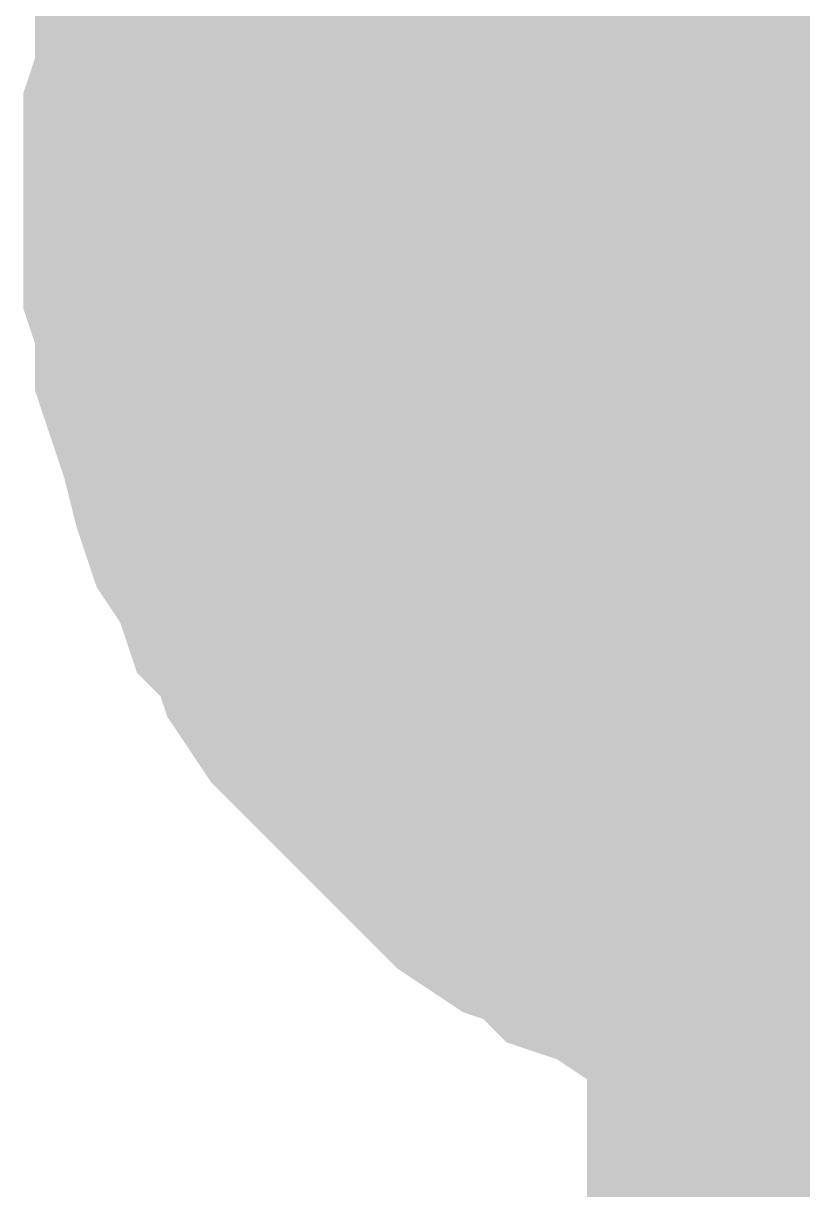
# Model space of a CAD drawing. Header units: inches. Extents: x 0 to 841, y 0 to 594.
# Drawn here: x 126.613 to 127.358, y 519.052 to 520.167 of the extents above; entities that cross this region are included whole.
import ezdxf

# ---------------------------------------------------------------- set-up
doc = ezdxf.new("R2010")
doc.units = ezdxf.units.IN
doc.layers.add('Sheet', color=255, linetype='Continuous')

msp = doc.modelspace()

# ---------------------------------------------------------------- linework, layer by layer
at = {"layer": 'Sheet'}
for points in [[(132.5235, 532.4956, 0.7493, 0.7493, 0), (127.5267, 532.4956, 0.7493, 0.7493, 0), (127.5267, 519.9971, 0.7493, 0.7493, 0)], [(126.7631, 519.9971, 0.2997, 0.2997, 0), (126.7631, 520.0307, 0.2997, 0.2997, 0), (126.7631, 520.0757, 0.2997, 0.2997, 0), (126.7743, 520.1093, 0.2997, 0.2997, 0), (126.7743, 520.1543, 0.2997, 0.2997, 0), (126.7856, 520.188, 0.2997, 0.2997, 0), (126.7968, 520.2216, 0.2997, 0.2997, 0), (126.808, 520.2553, 0.2997, 0.2997, 0), (126.8192, 520.289, 0.2997, 0.2997, 0), (126.8417, 520.3227, 0.2997, 0.2997, 0)], [(126.7631, 519.9971, 0.2997, 0.2997, 0), (126.7631, 520.0307, 0.2997, 0.2997, 0), (126.7631, 520.0757, 0.2997, 0.2997, 0), (126.7743, 520.1093, 0.2997, 0.2997, 0), (126.7743, 520.1543, 0.2997, 0.2997, 0), (126.7856, 520.188, 0.2997, 0.2997, 0), (126.7968, 520.2216, 0.2997, 0.2997, 0), (126.808, 520.2553, 0.2997, 0.2997, 0), (126.8192, 520.289, 0.2997, 0.2997, 0), (126.8417, 520.3227, 0.2997, 0.2997, 0)], [(126.7631, 519.9971, 0.2997, 0.2997, 0), (126.7631, 520.0307, 0.2997, 0.2997, 0), (126.7631, 520.0757, 0.2997, 0.2997, 0), (126.7743, 520.1093, 0.2997, 0.2997, 0), (126.7743, 520.1543, 0.2997, 0.2997, 0), (126.7856, 520.188, 0.2997, 0.2997, 0), (126.7968, 520.2216, 0.2997, 0.2997, 0), (126.808, 520.2553, 0.2997, 0.2997, 0), (126.8192, 520.289, 0.2997, 0.2997, 0), (126.8417, 520.3227, 0.2997, 0.2997, 0)], [(126.7631, 519.9971, 0.2997, 0.2997, 0), (126.7631, 520.0307, 0.2997, 0.2997, 0), (126.7631, 520.0757, 0.2997, 0.2997, 0), (126.7743, 520.1093, 0.2997, 0.2997, 0), (126.7743, 520.1543, 0.2997, 0.2997, 0), (126.7856, 520.188, 0.2997, 0.2997, 0), (126.7968, 520.2216, 0.2997, 0.2997, 0), (126.808, 520.2553, 0.2997, 0.2997, 0), (126.8192, 520.289, 0.2997, 0.2997, 0), (126.8417, 520.3227, 0.2997, 0.2997, 0)], [(127.0101, 519.9971, 0.2997, 0.2997, 0), (127.0101, 520.0195, 0.2997, 0.2997, 0), (127.0101, 520.0532, 0.2997, 0.2997, 0), (127.0214, 520.0757, 0.2997, 0.2997, 0), (127.0214, 520.0981, 0.2997, 0.2997, 0), (127.0214, 520.1206, 0.2997, 0.2997, 0), (127.0326, 520.143, 0.2997, 0.2997, 0), (127.0438, 520.1767, 0.2997, 0.2997, 0), (127.055, 520.1992, 0.2997, 0.2997, 0), (127.0663, 520.2216, 0.2997, 0.2997, 0), (127.0775, 520.2441, 0.2997, 0.2997, 0), (127.0887, 520.2553, 0.2997, 0.2997, 0), (127.1, 520.2778, 0.2997, 0.2997, 0), (127.1112, 520.3003, 0.2997, 0.2997, 0), (127.1337, 520.3227, 0.2997, 0.2997, 0)], [(127.0101, 519.9971, 0.2997, 0.2997, 0), (127.0101, 520.0195, 0.2997, 0.2997, 0), (127.0101, 520.0532, 0.2997, 0.2997, 0), (127.0214, 520.0757, 0.2997, 0.2997, 0), (127.0214, 520.0981, 0.2997, 0.2997, 0), (127.0214, 520.1206, 0.2997, 0.2997, 0), (127.0326, 520.143, 0.2997, 0.2997, 0), (127.0438, 520.1767, 0.2997, 0.2997, 0), (127.055, 520.1992, 0.2997, 0.2997, 0), (127.0663, 520.2216, 0.2997, 0.2997, 0), (127.0775, 520.2441, 0.2997, 0.2997, 0), (127.0887, 520.2553, 0.2997, 0.2997, 0), (127.1, 520.2778, 0.2997, 0.2997, 0), (127.1112, 520.3003, 0.2997, 0.2997, 0), (127.1337, 520.3227, 0.2997, 0.2997, 0)], [(127.0101, 519.9971, 0.2997, 0.2997, 0), (127.0101, 520.0195, 0.2997, 0.2997, 0), (127.0101, 520.0532, 0.2997, 0.2997, 0), (127.0214, 520.0757, 0.2997, 0.2997, 0), (127.0214, 520.0981, 0.2997, 0.2997, 0), (127.0214, 520.1206, 0.2997, 0.2997, 0), (127.0326, 520.143, 0.2997, 0.2997, 0), (127.0438, 520.1767, 0.2997, 0.2997, 0), (127.055, 520.1992, 0.2997, 0.2997, 0), (127.0663, 520.2216, 0.2997, 0.2997, 0), (127.0775, 520.2441, 0.2997, 0.2997, 0), (127.0887, 520.2553, 0.2997, 0.2997, 0), (127.1, 520.2778, 0.2997, 0.2997, 0), (127.1112, 520.3003, 0.2997, 0.2997, 0), (127.1337, 520.3227, 0.2997, 0.2997, 0)], [(132.5235, 519.9971, 0.7493, 0.7493, 0), (127.5267, 519.9971, 0.7493, 0.7493, 0)], [(127.5267, 519.9971, 0.7493, 0.7493, 0), (127.5267, 514.9999, 0.7493, 0.7493, 0)], [(126.7631, 519.9971, 0.0991, 0.0991, 0), (126.7631, 520.0307, 0.0991, 0.0991, 0), (126.7631, 520.0757, 0.0991, 0.0991, 0), (126.7743, 520.1093, 0.0991, 0.0991, 0), (126.7743, 520.1543, 0.0991, 0.0991, 0), (126.7856, 520.188, 0.0991, 0.0991, 0), (126.7968, 520.2216, 0.0991, 0.0991, 0)], [(126.7631, 519.9971, 0.0991, 0.0991, 0), (126.7631, 520.0307, 0.0991, 0.0991, 0), (126.7631, 520.0757, 0.0991, 0.0991, 0), (126.7743, 520.1093, 0.0991, 0.0991, 0), (126.7743, 520.1543, 0.0991, 0.0991, 0), (126.7856, 520.188, 0.0991, 0.0991, 0), (126.7968, 520.2216, 0.0991, 0.0991, 0)], [(126.7631, 519.9971, 0.0991, 0.0991, 0), (126.7631, 520.0307, 0.0991, 0.0991, 0), (126.7631, 520.0757, 0.0991, 0.0991, 0), (126.7743, 520.1093, 0.0991, 0.0991, 0), (126.7743, 520.1543, 0.0991, 0.0991, 0), (126.7856, 520.188, 0.0991, 0.0991, 0), (126.7968, 520.2216, 0.0991, 0.0991, 0)], [(126.7631, 519.9971, 0.0991, 0.0991, 0), (126.7631, 520.0307, 0.0991, 0.0991, 0), (126.7631, 520.0757, 0.0991, 0.0991, 0), (126.7743, 520.1093, 0.0991, 0.0991, 0), (126.7743, 520.1543, 0.0991, 0.0991, 0), (126.7856, 520.188, 0.0991, 0.0991, 0), (126.7968, 520.2216, 0.0991, 0.0991, 0)], [(127.0101, 519.9971, 0.0991, 0.0991, 0), (127.0101, 520.0195, 0.0991, 0.0991, 0), (127.0101, 520.0532, 0.0991, 0.0991, 0), (127.0214, 520.0757, 0.0991, 0.0991, 0), (127.0214, 520.0981, 0.0991, 0.0991, 0), (127.0214, 520.1206, 0.0991, 0.0991, 0), (127.0326, 520.143, 0.0991, 0.0991, 0), (127.0438, 520.1767, 0.0991, 0.0991, 0), (127.055, 520.1992, 0.0991, 0.0991, 0), (127.0663, 520.2216, 0.0991, 0.0991, 0)], [(127.0101, 519.9971, 0.0991, 0.0991, 0), (127.0101, 520.0195, 0.0991, 0.0991, 0), (127.0101, 520.0532, 0.0991, 0.0991, 0), (127.0214, 520.0757, 0.0991, 0.0991, 0), (127.0214, 520.0981, 0.0991, 0.0991, 0), (127.0214, 520.1206, 0.0991, 0.0991, 0), (127.0326, 520.143, 0.0991, 0.0991, 0), (127.0438, 520.1767, 0.0991, 0.0991, 0), (127.055, 520.1992, 0.0991, 0.0991, 0), (127.0663, 520.2216, 0.0991, 0.0991, 0)], [(127.0101, 519.9971, 0.0991, 0.0991, 0), (127.0101, 520.0195, 0.0991, 0.0991, 0), (127.0101, 520.0532, 0.0991, 0.0991, 0), (127.0214, 520.0757, 0.0991, 0.0991, 0), (127.0214, 520.0981, 0.0991, 0.0991, 0), (127.0214, 520.1206, 0.0991, 0.0991, 0), (127.0326, 520.143, 0.0991, 0.0991, 0), (127.0438, 520.1767, 0.0991, 0.0991, 0), (127.055, 520.1992, 0.0991, 0.0991, 0), (127.0663, 520.2216, 0.0991, 0.0991, 0)], [(127.5267, 519.2334, 0.2997, 0.2997, 0), (127.4817, 519.2334, 0.2997, 0.2997, 0), (127.4481, 519.2334, 0.2997, 0.2997, 0), (127.4144, 519.2447, 0.2997, 0.2997, 0), (127.3695, 519.2447, 0.2997, 0.2997, 0), (127.3358, 519.2559, 0.2997, 0.2997, 0), (127.3021, 519.2671, 0.2997, 0.2997, 0), (127.2572, 519.2784, 0.2997, 0.2997, 0), (127.2235, 519.2896, 0.2997, 0.2997, 0), (127.1898, 519.312, 0.2997, 0.2997, 0), (127.1561, 519.3233, 0.2997, 0.2997, 0), (127.1337, 519.3457, 0.2997, 0.2997, 0), (127.1, 519.357, 0.2997, 0.2997, 0), (127.0663, 519.3794, 0.2997, 0.2997, 0), (127.0438, 519.4019, 0.2997, 0.2997, 0), (127.0101, 519.4356, 0.2997, 0.2997, 0), (126.9877, 519.458, 0.2997, 0.2997, 0), (126.9652, 519.4805, 0.2997, 0.2997, 0), (126.9315, 519.5142, 0.2997, 0.2997, 0), (126.9091, 519.5366, 0.2997, 0.2997, 0), (126.8866, 519.5703, 0.2997, 0.2997, 0), (126.8754, 519.604, 0.2997, 0.2997, 0), (126.8529, 519.6265, 0.2997, 0.2997, 0), (126.8417, 519.6602, 0.2997, 0.2997, 0), (126.8192, 519.6939, 0.2997, 0.2997, 0), (126.808, 519.7275, 0.2997, 0.2997, 0), (126.7968, 519.7725, 0.2997, 0.2997, 0), (126.7856, 519.8061, 0.2997, 0.2997, 0), (126.7743, 519.8398, 0.2997, 0.2997, 0), (126.7743, 519.8848, 0.2997, 0.2997, 0), (126.7631, 519.9184, 0.2997, 0.2997, 0), (126.7631, 519.9521, 0.2997, 0.2997, 0), (126.7631, 519.9971, 0.2997, 0.2997, 0)], [(126.7631, 519.9971, 0.2997, 0.2997, 0), (126.7631, 519.9971, 0.2997, 0.2997, 0)], [(127.5267, 519.2334, 0.2997, 0.2997, 0), (127.4817, 519.2334, 0.2997, 0.2997, 0), (127.4481, 519.2334, 0.2997, 0.2997, 0), (127.4144, 519.2447, 0.2997, 0.2997, 0), (127.3695, 519.2447, 0.2997, 0.2997, 0), (127.3358, 519.2559, 0.2997, 0.2997, 0), (127.3021, 519.2671, 0.2997, 0.2997, 0), (127.2572, 519.2784, 0.2997, 0.2997, 0), (127.2235, 519.2896, 0.2997, 0.2997, 0), (127.1898, 519.312, 0.2997, 0.2997, 0), (127.1561, 519.3233, 0.2997, 0.2997, 0), (127.1337, 519.3457, 0.2997, 0.2997, 0), (127.1, 519.357, 0.2997, 0.2997, 0), (127.0663, 519.3794, 0.2997, 0.2997, 0), (127.0438, 519.4019, 0.2997, 0.2997, 0), (127.0101, 519.4356, 0.2997, 0.2997, 0), (126.9877, 519.458, 0.2997, 0.2997, 0), (126.9652, 519.4805, 0.2997, 0.2997, 0), (126.9315, 519.5142, 0.2997, 0.2997, 0), (126.9091, 519.5366, 0.2997, 0.2997, 0), (126.8866, 519.5703, 0.2997, 0.2997, 0), (126.8754, 519.604, 0.2997, 0.2997, 0), (126.8529, 519.6265, 0.2997, 0.2997, 0), (126.8417, 519.6602, 0.2997, 0.2997, 0), (126.8192, 519.6939, 0.2997, 0.2997, 0), (126.808, 519.7275, 0.2997, 0.2997, 0), (126.7968, 519.7725, 0.2997, 0.2997, 0), (126.7856, 519.8061, 0.2997, 0.2997, 0), (126.7743, 519.8398, 0.2997, 0.2997, 0), (126.7743, 519.8848, 0.2997, 0.2997, 0), (126.7631, 519.9184, 0.2997, 0.2997, 0), (126.7631, 519.9521, 0.2997, 0.2997, 0), (126.7631, 519.9971, 0.2997, 0.2997, 0)], [(126.7631, 519.9971, 0.2997, 0.2997, 0), (126.7631, 519.9971, 0.2997, 0.2997, 0)], [(127.5267, 519.2334, 0.2997, 0.2997, 0), (127.4817, 519.2334, 0.2997, 0.2997, 0), (127.4481, 519.2334, 0.2997, 0.2997, 0), (127.4144, 519.2447, 0.2997, 0.2997, 0), (127.3695, 519.2447, 0.2997, 0.2997, 0), (127.3358, 519.2559, 0.2997, 0.2997, 0), (127.3021, 519.2671, 0.2997, 0.2997, 0), (127.2572, 519.2784, 0.2997, 0.2997, 0), (127.2235, 519.2896, 0.2997, 0.2997, 0), (127.1898, 519.312, 0.2997, 0.2997, 0), (127.1561, 519.3233, 0.2997, 0.2997, 0), (127.1337, 519.3457, 0.2997, 0.2997, 0), (127.1, 519.357, 0.2997, 0.2997, 0), (127.0663, 519.3794, 0.2997, 0.2997, 0), (127.0438, 519.4019, 0.2997, 0.2997, 0), (127.0101, 519.4356, 0.2997, 0.2997, 0), (126.9877, 519.458, 0.2997, 0.2997, 0), (126.9652, 519.4805, 0.2997, 0.2997, 0), (126.9315, 519.5142, 0.2997, 0.2997, 0), (126.9091, 519.5366, 0.2997, 0.2997, 0), (126.8866, 519.5703, 0.2997, 0.2997, 0), (126.8754, 519.604, 0.2997, 0.2997, 0), (126.8529, 519.6265, 0.2997, 0.2997, 0), (126.8417, 519.6602, 0.2997, 0.2997, 0), (126.8192, 519.6939, 0.2997, 0.2997, 0), (126.808, 519.7275, 0.2997, 0.2997, 0), (126.7968, 519.7725, 0.2997, 0.2997, 0), (126.7856, 519.8061, 0.2997, 0.2997, 0), (126.7743, 519.8398, 0.2997, 0.2997, 0), (126.7743, 519.8848, 0.2997, 0.2997, 0), (126.7631, 519.9184, 0.2997, 0.2997, 0), (126.7631, 519.9521, 0.2997, 0.2997, 0), (126.7631, 519.9971, 0.2997, 0.2997, 0)], [(126.7631, 519.9971, 0.2997, 0.2997, 0), (126.7631, 519.9971, 0.2997, 0.2997, 0)], [(127.5267, 519.2334, 0.2997, 0.2997, 0), (127.4817, 519.2334, 0.2997, 0.2997, 0), (127.4481, 519.2334, 0.2997, 0.2997, 0), (127.4144, 519.2447, 0.2997, 0.2997, 0), (127.3695, 519.2447, 0.2997, 0.2997, 0), (127.3358, 519.2559, 0.2997, 0.2997, 0), (127.3021, 519.2671, 0.2997, 0.2997, 0), (127.2572, 519.2784, 0.2997, 0.2997, 0), (127.2235, 519.2896, 0.2997, 0.2997, 0), (127.1898, 519.312, 0.2997, 0.2997, 0), (127.1561, 519.3233, 0.2997, 0.2997, 0), (127.1337, 519.3457, 0.2997, 0.2997, 0), (127.1, 519.357, 0.2997, 0.2997, 0), (127.0663, 519.3794, 0.2997, 0.2997, 0), (127.0438, 519.4019, 0.2997, 0.2997, 0), (127.0101, 519.4356, 0.2997, 0.2997, 0), (126.9877, 519.458, 0.2997, 0.2997, 0), (126.9652, 519.4805, 0.2997, 0.2997, 0), (126.9315, 519.5142, 0.2997, 0.2997, 0), (126.9091, 519.5366, 0.2997, 0.2997, 0), (126.8866, 519.5703, 0.2997, 0.2997, 0), (126.8754, 519.604, 0.2997, 0.2997, 0), (126.8529, 519.6265, 0.2997, 0.2997, 0), (126.8417, 519.6602, 0.2997, 0.2997, 0), (126.8192, 519.6939, 0.2997, 0.2997, 0), (126.808, 519.7275, 0.2997, 0.2997, 0), (126.7968, 519.7725, 0.2997, 0.2997, 0), (126.7856, 519.8061, 0.2997, 0.2997, 0), (126.7743, 519.8398, 0.2997, 0.2997, 0), (126.7743, 519.8848, 0.2997, 0.2997, 0), (126.7631, 519.9184, 0.2997, 0.2997, 0), (126.7631, 519.9521, 0.2997, 0.2997, 0), (126.7631, 519.9971, 0.2997, 0.2997, 0)], [(126.7631, 519.9971, 0.2997, 0.2997, 0), (126.7631, 519.9971, 0.2997, 0.2997, 0)], [(127.5267, 519.4917, 0.2997, 0.2997, 0), (127.5042, 519.4917, 0.2997, 0.2997, 0), (127.4705, 519.4917, 0.2997, 0.2997, 0), (127.4481, 519.5029, 0.2997, 0.2997, 0), (127.4256, 519.5029, 0.2997, 0.2997, 0), (127.4031, 519.5029, 0.2997, 0.2997, 0), (127.3695, 519.5142, 0.2997, 0.2997, 0), (127.347, 519.5254, 0.2997, 0.2997, 0), (127.3245, 519.5366, 0.2997, 0.2997, 0), (127.3021, 519.5366, 0.2997, 0.2997, 0), (127.2796, 519.5479, 0.2997, 0.2997, 0), (127.2572, 519.5591, 0.2997, 0.2997, 0), (127.2347, 519.5816, 0.2997, 0.2997, 0), (127.2235, 519.5928, 0.2997, 0.2997, 0), (127.201, 519.604, 0.2997, 0.2997, 0), (127.1786, 519.6265, 0.2997, 0.2997, 0), (127.1673, 519.6377, 0.2997, 0.2997, 0), (127.1449, 519.6602, 0.2997, 0.2997, 0), (127.1337, 519.6714, 0.2997, 0.2997, 0), (127.1112, 519.6939, 0.2997, 0.2997, 0), (127.1, 519.7163, 0.2997, 0.2997, 0), (127.0887, 519.7388, 0.2997, 0.2997, 0), (127.0775, 519.75, 0.2997, 0.2997, 0), (127.0663, 519.7725, 0.2997, 0.2997, 0), (127.055, 519.7949, 0.2997, 0.2997, 0), (127.0438, 519.8174, 0.2997, 0.2997, 0), (127.0326, 519.8511, 0.2997, 0.2997, 0), (127.0214, 519.8735, 0.2997, 0.2997, 0), (127.0214, 519.896, 0.2997, 0.2997, 0), (127.0214, 519.9184, 0.2997, 0.2997, 0), (127.0101, 519.9409, 0.2997, 0.2997, 0), (127.0101, 519.9746, 0.2997, 0.2997, 0), (127.0101, 519.9971, 0.2997, 0.2997, 0)], [(127.0101, 519.9971, 0.2997, 0.2997, 0), (127.0101, 519.9971, 0.2997, 0.2997, 0)], [(127.5267, 519.4917, 0.2997, 0.2997, 0), (127.5042, 519.4917, 0.2997, 0.2997, 0), (127.4705, 519.4917, 0.2997, 0.2997, 0), (127.4481, 519.5029, 0.2997, 0.2997, 0), (127.4256, 519.5029, 0.2997, 0.2997, 0), (127.4031, 519.5029, 0.2997, 0.2997, 0), (127.3695, 519.5142, 0.2997, 0.2997, 0), (127.347, 519.5254, 0.2997, 0.2997, 0), (127.3245, 519.5366, 0.2997, 0.2997, 0), (127.3021, 519.5366, 0.2997, 0.2997, 0), (127.2796, 519.5479, 0.2997, 0.2997, 0), (127.2572, 519.5591, 0.2997, 0.2997, 0), (127.2347, 519.5816, 0.2997, 0.2997, 0), (127.2235, 519.5928, 0.2997, 0.2997, 0), (127.201, 519.604, 0.2997, 0.2997, 0), (127.1786, 519.6265, 0.2997, 0.2997, 0), (127.1673, 519.6377, 0.2997, 0.2997, 0), (127.1449, 519.6602, 0.2997, 0.2997, 0), (127.1337, 519.6714, 0.2997, 0.2997, 0), (127.1112, 519.6939, 0.2997, 0.2997, 0), (127.1, 519.7163, 0.2997, 0.2997, 0), (127.0887, 519.7388, 0.2997, 0.2997, 0), (127.0775, 519.75, 0.2997, 0.2997, 0), (127.0663, 519.7725, 0.2997, 0.2997, 0), (127.055, 519.7949, 0.2997, 0.2997, 0), (127.0438, 519.8174, 0.2997, 0.2997, 0), (127.0326, 519.8511, 0.2997, 0.2997, 0), (127.0214, 519.8735, 0.2997, 0.2997, 0), (127.0214, 519.896, 0.2997, 0.2997, 0), (127.0214, 519.9184, 0.2997, 0.2997, 0), (127.0101, 519.9409, 0.2997, 0.2997, 0), (127.0101, 519.9746, 0.2997, 0.2997, 0), (127.0101, 519.9971, 0.2997, 0.2997, 0)], [(127.0101, 519.9971, 0.2997, 0.2997, 0), (127.0101, 519.9971, 0.2997, 0.2997, 0)], [(127.5267, 519.4917, 0.2997, 0.2997, 0), (127.5042, 519.4917, 0.2997, 0.2997, 0), (127.4705, 519.4917, 0.2997, 0.2997, 0), (127.4481, 519.5029, 0.2997, 0.2997, 0), (127.4256, 519.5029, 0.2997, 0.2997, 0), (127.4031, 519.5029, 0.2997, 0.2997, 0), (127.3695, 519.5142, 0.2997, 0.2997, 0), (127.347, 519.5254, 0.2997, 0.2997, 0), (127.3245, 519.5366, 0.2997, 0.2997, 0), (127.3021, 519.5366, 0.2997, 0.2997, 0), (127.2796, 519.5479, 0.2997, 0.2997, 0), (127.2572, 519.5591, 0.2997, 0.2997, 0), (127.2347, 519.5816, 0.2997, 0.2997, 0), (127.2235, 519.5928, 0.2997, 0.2997, 0), (127.201, 519.604, 0.2997, 0.2997, 0), (127.1786, 519.6265, 0.2997, 0.2997, 0), (127.1673, 519.6377, 0.2997, 0.2997, 0), (127.1449, 519.6602, 0.2997, 0.2997, 0), (127.1337, 519.6714, 0.2997, 0.2997, 0), (127.1112, 519.6939, 0.2997, 0.2997, 0), (127.1, 519.7163, 0.2997, 0.2997, 0), (127.0887, 519.7388, 0.2997, 0.2997, 0), (127.0775, 519.75, 0.2997, 0.2997, 0), (127.0663, 519.7725, 0.2997, 0.2997, 0), (127.055, 519.7949, 0.2997, 0.2997, 0), (127.0438, 519.8174, 0.2997, 0.2997, 0), (127.0326, 519.8511, 0.2997, 0.2997, 0), (127.0214, 519.8735, 0.2997, 0.2997, 0), (127.0214, 519.896, 0.2997, 0.2997, 0), (127.0214, 519.9184, 0.2997, 0.2997, 0), (127.0101, 519.9409, 0.2997, 0.2997, 0), (127.0101, 519.9746, 0.2997, 0.2997, 0), (127.0101, 519.9971, 0.2997, 0.2997, 0)], [(127.0101, 519.9971, 0.2997, 0.2997, 0), (127.0101, 519.9971, 0.2997, 0.2997, 0)], [(127.4144, 519.2447, 0.0991, 0.0991, 0), (127.3695, 519.2447, 0.0991, 0.0991, 0), (127.3358, 519.2559, 0.0991, 0.0991, 0), (127.3021, 519.2671, 0.0991, 0.0991, 0), (127.2572, 519.2784, 0.0991, 0.0991, 0), (127.2235, 519.2896, 0.0991, 0.0991, 0), (127.1898, 519.312, 0.0991, 0.0991, 0), (127.1561, 519.3233, 0.0991, 0.0991, 0), (127.1337, 519.3457, 0.0991, 0.0991, 0), (127.1, 519.357, 0.0991, 0.0991, 0), (127.0663, 519.3794, 0.0991, 0.0991, 0), (127.0438, 519.4019, 0.0991, 0.0991, 0), (127.0101, 519.4356, 0.0991, 0.0991, 0), (126.9877, 519.458, 0.0991, 0.0991, 0), (126.9652, 519.4805, 0.0991, 0.0991, 0), (126.9315, 519.5142, 0.0991, 0.0991, 0), (126.9091, 519.5366, 0.0991, 0.0991, 0), (126.8866, 519.5703, 0.0991, 0.0991, 0), (126.8754, 519.604, 0.0991, 0.0991, 0), (126.8529, 519.6265, 0.0991, 0.0991, 0), (126.8417, 519.6602, 0.0991, 0.0991, 0), (126.8192, 519.6939, 0.0991, 0.0991, 0), (126.808, 519.7275, 0.0991, 0.0991, 0), (126.7968, 519.7725, 0.0991, 0.0991, 0), (126.7856, 519.8061, 0.0991, 0.0991, 0), (126.7743, 519.8398, 0.0991, 0.0991, 0), (126.7743, 519.8848, 0.0991, 0.0991, 0), (126.7631, 519.9184, 0.0991, 0.0991, 0), (126.7631, 519.9521, 0.0991, 0.0991, 0), (126.7631, 519.9971, 0.0991, 0.0991, 0)], [(126.7631, 519.9971, 0.0991, 0.0991, 0), (126.7631, 519.9971, 0.0991, 0.0991, 0)], [(127.4144, 519.2447, 0.0991, 0.0991, 0), (127.3695, 519.2447, 0.0991, 0.0991, 0), (127.3358, 519.2559, 0.0991, 0.0991, 0), (127.3021, 519.2671, 0.0991, 0.0991, 0), (127.2572, 519.2784, 0.0991, 0.0991, 0), (127.2235, 519.2896, 0.0991, 0.0991, 0), (127.1898, 519.312, 0.0991, 0.0991, 0), (127.1561, 519.3233, 0.0991, 0.0991, 0), (127.1337, 519.3457, 0.0991, 0.0991, 0), (127.1, 519.357, 0.0991, 0.0991, 0), (127.0663, 519.3794, 0.0991, 0.0991, 0), (127.0438, 519.4019, 0.0991, 0.0991, 0), (127.0101, 519.4356, 0.0991, 0.0991, 0), (126.9877, 519.458, 0.0991, 0.0991, 0), (126.9652, 519.4805, 0.0991, 0.0991, 0), (126.9315, 519.5142, 0.0991, 0.0991, 0), (126.9091, 519.5366, 0.0991, 0.0991, 0), (126.8866, 519.5703, 0.0991, 0.0991, 0), (126.8754, 519.604, 0.0991, 0.0991, 0), (126.8529, 519.6265, 0.0991, 0.0991, 0), (126.8417, 519.6602, 0.0991, 0.0991, 0), (126.8192, 519.6939, 0.0991, 0.0991, 0), (126.808, 519.7275, 0.0991, 0.0991, 0), (126.7968, 519.7725, 0.0991, 0.0991, 0), (126.7856, 519.8061, 0.0991, 0.0991, 0), (126.7743, 519.8398, 0.0991, 0.0991, 0), (126.7743, 519.8848, 0.0991, 0.0991, 0), (126.7631, 519.9184, 0.0991, 0.0991, 0), (126.7631, 519.9521, 0.0991, 0.0991, 0), (126.7631, 519.9971, 0.0991, 0.0991, 0)], [(126.7631, 519.9971, 0.0991, 0.0991, 0), (126.7631, 519.9971, 0.0991, 0.0991, 0)], [(127.4144, 519.2447, 0.0991, 0.0991, 0), (127.3695, 519.2447, 0.0991, 0.0991, 0), (127.3358, 519.2559, 0.0991, 0.0991, 0), (127.3021, 519.2671, 0.0991, 0.0991, 0), (127.2572, 519.2784, 0.0991, 0.0991, 0), (127.2235, 519.2896, 0.0991, 0.0991, 0), (127.1898, 519.312, 0.0991, 0.0991, 0), (127.1561, 519.3233, 0.0991, 0.0991, 0), (127.1337, 519.3457, 0.0991, 0.0991, 0), (127.1, 519.357, 0.0991, 0.0991, 0), (127.0663, 519.3794, 0.0991, 0.0991, 0), (127.0438, 519.4019, 0.0991, 0.0991, 0), (127.0101, 519.4356, 0.0991, 0.0991, 0), (126.9877, 519.458, 0.0991, 0.0991, 0), (126.9652, 519.4805, 0.0991, 0.0991, 0), (126.9315, 519.5142, 0.0991, 0.0991, 0), (126.9091, 519.5366, 0.0991, 0.0991, 0), (126.8866, 519.5703, 0.0991, 0.0991, 0), (126.8754, 519.604, 0.0991, 0.0991, 0), (126.8529, 519.6265, 0.0991, 0.0991, 0), (126.8417, 519.6602, 0.0991, 0.0991, 0), (126.8192, 519.6939, 0.0991, 0.0991, 0), (126.808, 519.7275, 0.0991, 0.0991, 0), (126.7968, 519.7725, 0.0991, 0.0991, 0), (126.7856, 519.8061, 0.0991, 0.0991, 0), (126.7743, 519.8398, 0.0991, 0.0991, 0), (126.7743, 519.8848, 0.0991, 0.0991, 0), (126.7631, 519.9184, 0.0991, 0.0991, 0), (126.7631, 519.9521, 0.0991, 0.0991, 0), (126.7631, 519.9971, 0.0991, 0.0991, 0)], [(126.7631, 519.9971, 0.0991, 0.0991, 0), (126.7631, 519.9971, 0.0991, 0.0991, 0)], [(127.4144, 519.2447, 0.0991, 0.0991, 0), (127.3695, 519.2447, 0.0991, 0.0991, 0), (127.3358, 519.2559, 0.0991, 0.0991, 0), (127.3021, 519.2671, 0.0991, 0.0991, 0), (127.2572, 519.2784, 0.0991, 0.0991, 0), (127.2235, 519.2896, 0.0991, 0.0991, 0), (127.1898, 519.312, 0.0991, 0.0991, 0), (127.1561, 519.3233, 0.0991, 0.0991, 0), (127.1337, 519.3457, 0.0991, 0.0991, 0), (127.1, 519.357, 0.0991, 0.0991, 0), (127.0663, 519.3794, 0.0991, 0.0991, 0), (127.0438, 519.4019, 0.0991, 0.0991, 0), (127.0101, 519.4356, 0.0991, 0.0991, 0), (126.9877, 519.458, 0.0991, 0.0991, 0), (126.9652, 519.4805, 0.0991, 0.0991, 0), (126.9315, 519.5142, 0.0991, 0.0991, 0), (126.9091, 519.5366, 0.0991, 0.0991, 0), (126.8866, 519.5703, 0.0991, 0.0991, 0), (126.8754, 519.604, 0.0991, 0.0991, 0), (126.8529, 519.6265, 0.0991, 0.0991, 0), (126.8417, 519.6602, 0.0991, 0.0991, 0), (126.8192, 519.6939, 0.0991, 0.0991, 0), (126.808, 519.7275, 0.0991, 0.0991, 0), (126.7968, 519.7725, 0.0991, 0.0991, 0), (126.7856, 519.8061, 0.0991, 0.0991, 0), (126.7743, 519.8398, 0.0991, 0.0991, 0), (126.7743, 519.8848, 0.0991, 0.0991, 0), (126.7631, 519.9184, 0.0991, 0.0991, 0), (126.7631, 519.9521, 0.0991, 0.0991, 0), (126.7631, 519.9971, 0.0991, 0.0991, 0)], [(126.7631, 519.9971, 0.0991, 0.0991, 0), (126.7631, 519.9971, 0.0991, 0.0991, 0)], [(127.4256, 519.5029, 0.0991, 0.0991, 0), (127.4031, 519.5029, 0.0991, 0.0991, 0), (127.3695, 519.5142, 0.0991, 0.0991, 0), (127.347, 519.5254, 0.0991, 0.0991, 0), (127.3245, 519.5366, 0.0991, 0.0991, 0), (127.3021, 519.5366, 0.0991, 0.0991, 0), (127.2796, 519.5479, 0.0991, 0.0991, 0), (127.2572, 519.5591, 0.0991, 0.0991, 0), (127.2347, 519.5816, 0.0991, 0.0991, 0), (127.2235, 519.5928, 0.0991, 0.0991, 0), (127.201, 519.604, 0.0991, 0.0991, 0), (127.1786, 519.6265, 0.0991, 0.0991, 0), (127.1673, 519.6377, 0.0991, 0.0991, 0), (127.1449, 519.6602, 0.0991, 0.0991, 0), (127.1337, 519.6714, 0.0991, 0.0991, 0), (127.1112, 519.6939, 0.0991, 0.0991, 0), (127.1, 519.7163, 0.0991, 0.0991, 0), (127.0887, 519.7388, 0.0991, 0.0991, 0), (127.0775, 519.75, 0.0991, 0.0991, 0), (127.0663, 519.7725, 0.0991, 0.0991, 0), (127.055, 519.7949, 0.0991, 0.0991, 0), (127.0438, 519.8174, 0.0991, 0.0991, 0), (127.0326, 519.8511, 0.0991, 0.0991, 0), (127.0214, 519.8735, 0.0991, 0.0991, 0), (127.0214, 519.896, 0.0991, 0.0991, 0), (127.0214, 519.9184, 0.0991, 0.0991, 0), (127.0101, 519.9409, 0.0991, 0.0991, 0), (127.0101, 519.9746, 0.0991, 0.0991, 0), (127.0101, 519.9971, 0.0991, 0.0991, 0)], [(127.0101, 519.9971, 0.0991, 0.0991, 0), (127.0101, 519.9971, 0.0991, 0.0991, 0)], [(127.4256, 519.5029, 0.0991, 0.0991, 0), (127.4031, 519.5029, 0.0991, 0.0991, 0), (127.3695, 519.5142, 0.0991, 0.0991, 0), (127.347, 519.5254, 0.0991, 0.0991, 0), (127.3245, 519.5366, 0.0991, 0.0991, 0), (127.3021, 519.5366, 0.0991, 0.0991, 0), (127.2796, 519.5479, 0.0991, 0.0991, 0), (127.2572, 519.5591, 0.0991, 0.0991, 0), (127.2347, 519.5816, 0.0991, 0.0991, 0), (127.2235, 519.5928, 0.0991, 0.0991, 0), (127.201, 519.604, 0.0991, 0.0991, 0), (127.1786, 519.6265, 0.0991, 0.0991, 0), (127.1673, 519.6377, 0.0991, 0.0991, 0), (127.1449, 519.6602, 0.0991, 0.0991, 0), (127.1337, 519.6714, 0.0991, 0.0991, 0), (127.1112, 519.6939, 0.0991, 0.0991, 0), (127.1, 519.7163, 0.0991, 0.0991, 0), (127.0887, 519.7388, 0.0991, 0.0991, 0), (127.0775, 519.75, 0.0991, 0.0991, 0), (127.0663, 519.7725, 0.0991, 0.0991, 0), (127.055, 519.7949, 0.0991, 0.0991, 0), (127.0438, 519.8174, 0.0991, 0.0991, 0), (127.0326, 519.8511, 0.0991, 0.0991, 0), (127.0214, 519.8735, 0.0991, 0.0991, 0), (127.0214, 519.896, 0.0991, 0.0991, 0), (127.0214, 519.9184, 0.0991, 0.0991, 0), (127.0101, 519.9409, 0.0991, 0.0991, 0), (127.0101, 519.9746, 0.0991, 0.0991, 0), (127.0101, 519.9971, 0.0991, 0.0991, 0)], [(127.0101, 519.9971, 0.0991, 0.0991, 0), (127.0101, 519.9971, 0.0991, 0.0991, 0)], [(127.4256, 519.5029, 0.0991, 0.0991, 0), (127.4031, 519.5029, 0.0991, 0.0991, 0), (127.3695, 519.5142, 0.0991, 0.0991, 0), (127.347, 519.5254, 0.0991, 0.0991, 0), (127.3245, 519.5366, 0.0991, 0.0991, 0), (127.3021, 519.5366, 0.0991, 0.0991, 0), (127.2796, 519.5479, 0.0991, 0.0991, 0), (127.2572, 519.5591, 0.0991, 0.0991, 0), (127.2347, 519.5816, 0.0991, 0.0991, 0), (127.2235, 519.5928, 0.0991, 0.0991, 0), (127.201, 519.604, 0.0991, 0.0991, 0), (127.1786, 519.6265, 0.0991, 0.0991, 0), (127.1673, 519.6377, 0.0991, 0.0991, 0), (127.1449, 519.6602, 0.0991, 0.0991, 0), (127.1337, 519.6714, 0.0991, 0.0991, 0), (127.1112, 519.6939, 0.0991, 0.0991, 0), (127.1, 519.7163, 0.0991, 0.0991, 0), (127.0887, 519.7388, 0.0991, 0.0991, 0), (127.0775, 519.75, 0.0991, 0.0991, 0), (127.0663, 519.7725, 0.0991, 0.0991, 0), (127.055, 519.7949, 0.0991, 0.0991, 0), (127.0438, 519.8174, 0.0991, 0.0991, 0), (127.0326, 519.8511, 0.0991, 0.0991, 0), (127.0214, 519.8735, 0.0991, 0.0991, 0), (127.0214, 519.896, 0.0991, 0.0991, 0), (127.0214, 519.9184, 0.0991, 0.0991, 0), (127.0101, 519.9409, 0.0991, 0.0991, 0), (127.0101, 519.9746, 0.0991, 0.0991, 0), (127.0101, 519.9971, 0.0991, 0.0991, 0)], [(127.0101, 519.9971, 0.0991, 0.0991, 0), (127.0101, 519.9971, 0.0991, 0.0991, 0)]]:
    msp.add_lwpolyline(points, format="xyseb", dxfattribs=at)
msp.add_lwpolyline([(127.2459, 520, 0.508, 0.508, 1), (127.7539, 520, 0.508, 0.508, 1)], format="xyseb", close=True, dxfattribs=at)

doc.saveas('drawing.dxf')
